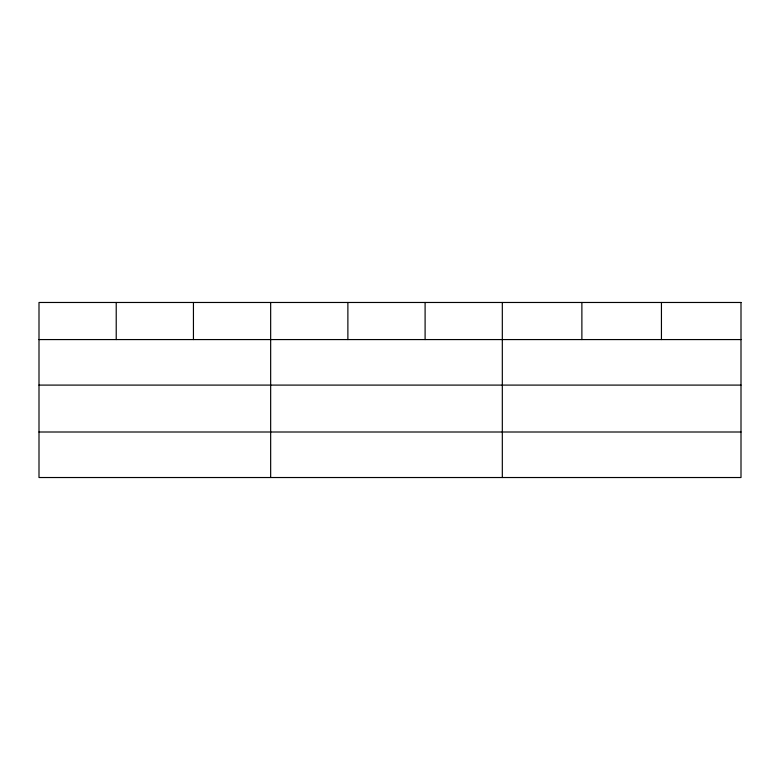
<?xml version="1.0" encoding="UTF-8"?>
<svg xmlns="http://www.w3.org/2000/svg" width="780" height="780" viewBox="0 0 780 780"><rect width="100%" height="100%" fill="white"/><g stroke="black" fill="none" stroke-linecap="round" stroke-linejoin="round"><path stroke-width="1.17" d="M39 339.573L741 339.573M39 385.096L741 385.096M39 432.003L741 432.003M661.44 302.474L661.44 339.573M581.88 302.474L581.88 339.573M502.32 302.474L502.32 477.526M425.1 302.474L425.1 339.573M347.88 302.474L347.88 339.573M270.66 302.474L270.66 477.526M193.44 302.474L193.44 339.573M116.22 302.474L116.22 339.573M741 302.474L39 302.474L39 477.526L741 477.526L741 302.474"/></g></svg>
